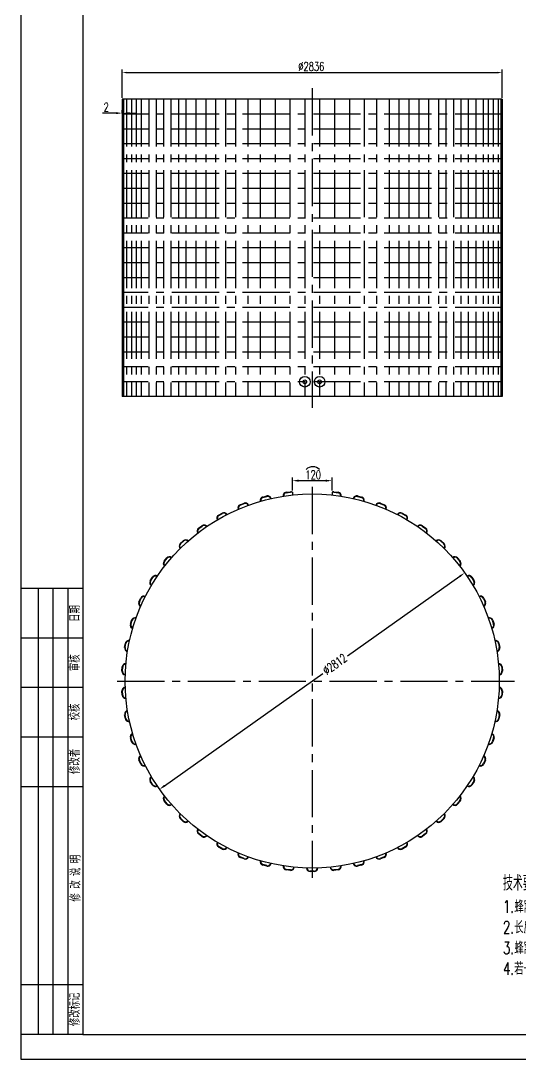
# Model space of a CAD drawing. Extents: x 946 to 3405, y -336 to 946.
# Drawn here: x 2810.7 to 3012.3, y -307.3 to 111.8 of the extents above; entities that cross this region are included whole.
import ezdxf

# ---------------------------------------------------------------- set-up
doc = ezdxf.new("R2010")
doc.units = 0
doc.header["$MEASUREMENT"] = 0
doc.linetypes.add('CENTER2', pattern=[28.575, 19.05, -3.175, 3.175, -3.175])
doc.layers.get('0').update_dxf_attribs({"linetype": 'CONTINUOUS'})
doc.layers.get('DEFPOINTS').update_dxf_attribs({"linetype": 'CONTINUOUS'})
for name, color, linetype in [('中心线', 1, 'CENTER2'), ('图层1', 4, 'CONTINUOUS'), ('标注线', 3, 'CONTINUOUS')]:
    doc.layers.add(name, color=color, linetype=linetype)
doc.styles.add('STYLE1', font='romans.shx', dxfattribs={"width": 0.7, "height": 3.5, "bigfont": 'hz129.shx'})
doc.dimstyles.new('ISO-25', dxfattribs={"dimtxt": 2.5, "dimasz": 2.5, "dimexe": 1.25, "dimexo": 0.625, "dimtad": 1, "dimdec": 0, "dimlfac": 4, "dimdsep": 46, "dimtxsty": 'STYLE1', "dimcen": 0, "dimclrd": 256, "dimclre": 256, "dimclrt": 256, "dimadec": 0, "dimazin": 0, "dimtfac": 1, "dimtdec": 0, "dimtmove": 0, "dimatfit": 3, "dimfxl": 1, "dimtolj": 1, "dimtzin": 0, "dimarcsym": 0})
doc.dimstyles.get("Standard").update_dxf_attribs({"dimtxt": 2.5, "dimasz": 2.5, "dimexe": 1.25, "dimexo": 0.625, "dimtad": 1, "dimdec": 0, "dimlfac": 4, "dimzin": 4, "dimdsep": 46, "dimtxsty": 'STYLE1', "dimcen": 0, "dimclrd": 256, "dimclre": 256, "dimclrt": 256, "dimadec": 0, "dimazin": 0, "dimtfac": 1, "dimtdec": 0, "dimtmove": 0, "dimatfit": 3, "dimfxl": 1, "dimtolj": 1, "dimtzin": 0, "dimarcsym": 0})

# ---------------------------------------------------------------- blocks, each defined once
blk = doc.blocks.new('*D222')
at = {"layer": 'DEFPOINTS', "color": 0}
for p in [(2851.6, 73.82), (2852.1, 74.51), (2852.1, 73.82)]:
    blk.add_point(p, dxfattribs=at)
at = {"layer": '标注线', "lineweight": -2}
for p, q in [((2851.6, 74.45), (2851.6, 75.76)), ((2852.1, 74.45), (2852.1, 75.76)), ((2849.1, 74.51), (2843.72, 74.51)), ((2852.1, 74.51), (2851.6, 74.51)), ((2854.6, 74.51), (2857.1, 74.51))]:
    blk.add_line(p, q, dxfattribs=at)
at = {"layer": '标注线'}
for points in [[(2849.1, 74.92), (2849.1, 74.09), (2851.6, 74.51)], [(2854.6, 74.92), (2854.6, 74.09), (2852.1, 74.51)]]:
    blk.add_solid(points, dxfattribs=at)
at = {"layer": '标注线', "insert": (2845.16, 76.88), "char_height": 3.5, "attachment_point": 5, "style": 'STYLE1'}
blk.add_mtext('\\A1;2', dxfattribs=at)
blk = doc.blocks.new('*D220')
at = {"layer": 'DEFPOINTS', "color": 0}
for p in [(2936.3, -73.83), (2920.31, -78.44), (2936.3, -78.44)]:
    blk.add_point(p, dxfattribs=at)
at = {"layer": '标注线', "lineweight": -2}
for p, q in [((2920.31, -77.82), (2920.31, -72.58)), ((2922.81, -73.83), (2933.8, -73.83)), ((2936.3, -77.82), (2936.3, -72.58))]:
    blk.add_line(p, q, dxfattribs=at)
at = {"layer": '标注线'}
for points in [[(2922.81, -73.41), (2922.81, -74.25), (2920.31, -73.83)], [(2933.8, -73.41), (2933.8, -74.25), (2936.3, -73.83)]]:
    blk.add_solid(points, dxfattribs=at)
at = {"layer": '标注线', "insert": (2928.7, -71.45), "char_height": 3.5, "attachment_point": 5, "style": 'STYLE1'}
blk.add_mtext('\\A1;120', dxfattribs=at)
blk = doc.blocks.new('*D244')
at = {"layer": 'DEFPOINTS', "color": 0}
for p in [(3005, 90.88), (2851.6, 80.09), (3005, 80.09)]:
    blk.add_point(p, dxfattribs=at)
at = {"layer": '标注线', "lineweight": -2}
for p, q in [((2851.6, 80.72), (2851.6, 92.13)), ((2853.6, 90.88), (3003, 90.88)), ((3005, 80.72), (3005, 92.13))]:
    blk.add_line(p, q, dxfattribs=at)
at = {"layer": '标注线'}
for points in [[(2853.6, 91.21), (2853.6, 90.55), (2851.6, 90.88)], [(3003, 91.21), (3003, 90.55), (3005, 90.88)]]:
    blk.add_solid(points, dxfattribs=at)
at = {"layer": '标注线', "insert": (2927.95, 93.33), "char_height": 3.5, "attachment_point": 5, "style": 'STYLE1'}
blk.add_mtext('\\A1;%%C2836', dxfattribs=at)
blk = doc.blocks.new('*D290')
at = {"layer": 'DEFPOINTS', "color": 0}
for p in [(2989.9, -111.04), (2866.71, -198.38)]:
    blk.add_point(p, dxfattribs=at)
at = {"layer": '标注线', "lineweight": -2}
for p, q in [((2987.86, -112.49), (2942.53, -144.63)), ((2868.75, -196.93), (2932.66, -151.63))]:
    blk.add_line(p, q, dxfattribs=at)
at = {"layer": '标注线'}
for points in [[(2987.61, -112.15), (2988.1, -112.83), (2989.9, -111.04)], [(2868.51, -196.59), (2868.99, -197.27), (2866.71, -198.38)]]:
    blk.add_solid(points, dxfattribs=at)
at = {"layer": '标注线', "insert": (2937.43, -147.9), "char_height": 3.5, "attachment_point": 5, "rotation": 35.3364, "style": 'STYLE1'}
blk.add_mtext('\\A1;%%C2812', dxfattribs=at)

msp = doc.modelspace()

# ---------------------------------------------------------------- linework, layer by layer
for p, q in [((2851.60436, 80.09489), (2851.60436, -39.90511)), ((3005.00436, 80.09489), (2851.60436, 80.09489)), ((2852.10436, 80.09489), (2852.10436, -39.90511)), ((3004.50436, 80.09489), (3004.50436, -39.90511)), ((3005.00436, 80.09489), (3005.00436, -39.90511)), ((3005.00436, -39.90511), (2851.60436, -39.90511)), ((2917.82043, -78.5239), (2919.51205, -78.3102)), ((2917.84549, -78.72232), (2919.53711, -78.50862)), ((2920.30943, -78.44488), (2920.30943, -79.63517)), ((2936.30436, -78.44238), (2936.30436, -79.63571)), ((2937.07161, -78.50862), (2938.76323, -78.72232)), ((2937.09668, -78.3102), (2938.7883, -78.5239)), ((2899.20292, -83.5247), (2900.78825, -82.89702)), ((2899.27654, -83.71065), (2900.86187, -83.08298)), ((2908.35436, -80.43864), (2910.00586, -80.01461)), ((2908.4041, -80.63236), (2910.0556, -80.20833)), ((2946.55313, -80.20833), (2948.20463, -80.63236)), ((2946.60286, -80.01461), (2948.25436, -80.43864)), ((2955.74685, -83.08298), (2957.33218, -83.71065)), ((2955.82047, -82.89702), (2957.40581, -83.5247)), ((2890.51042, -87.7334), (2892.00458, -86.91198)), ((2890.60677, -87.90866), (2892.10094, -87.08724)), ((2964.50779, -87.08724), (2966.00195, -87.90866)), ((2964.60414, -86.91198), (2966.0983, -87.7334)), ((2882.41396, -92.99837), (2883.79339, -91.99616)), ((2882.53152, -93.16017), (2883.91095, -92.15796)), ((2972.69778, -92.15796), (2974.0772, -93.16017)), ((2972.81533, -91.99616), (2974.19476, -92.99837)), ((2875.04122, -99.23658), (2876.28416, -98.06938)), ((2875.17813, -99.38238), (2876.42107, -98.21518)), ((2980.18765, -98.21518), (2981.43059, -99.38238)), ((2980.32456, -98.06938), (2981.5675, -99.23658)), ((2868.50847, -106.34965), (2869.59532, -105.03588)), ((2868.66257, -106.47714), (2869.74942, -105.16336)), ((2986.8593, -105.16336), (2987.94615, -106.47714)), ((2987.01341, -105.03588), (2988.10026, -106.34965)), ((2862.91873, -114.22541), (2863.83235, -112.78577)), ((2863.0876, -114.33257), (2864.00122, -112.89294)), ((2992.6075, -112.89294), (2993.52112, -114.33257)), ((2992.77637, -112.78577), (2993.68999, -114.22541)), ((2835.66931, -117.33938), (2810.66931, -117.33938)), ((2858.36017, -122.73964), (2859.08615, -121.19685)), ((2858.54114, -122.82479), (2859.26712, -121.282)), ((2997.34161, -121.282), (2998.06759, -122.82479)), ((2997.52257, -121.19685), (2998.24855, -122.73964)), ((2854.90467, -131.75807), (2855.43156, -130.13646)), ((2855.09488, -131.81987), (2855.62177, -130.19826)), ((3000.98695, -130.19826), (3001.51384, -131.81987)), ((3001.17716, -130.13646), (3001.70406, -131.75807)), ((2852.60672, -141.13848), (2852.92622, -139.46362)), ((2852.80318, -141.17596), (2853.12268, -139.50109)), ((3003.48605, -139.50109), (3003.80554, -141.17596)), ((3003.6825, -139.46362), (3004.002, -141.13848)), ((2851.50258, -150.73293), (2851.60964, -149.03123)), ((2851.70218, -150.74549), (2851.80924, -149.04379)), ((3004.79948, -149.04379), (3004.90654, -150.74549)), ((3004.99909, -149.03123), (3005.10615, -150.73293)), ((2851.60964, -160.39011), (2851.50258, -158.68841)), ((2851.80924, -160.37755), (2851.70218, -158.67585)), ((3004.90654, -158.67585), (3004.79948, -160.37755)), ((3005.10615, -158.68841), (3004.99909, -160.39011)), ((2852.92622, -169.95773), (2852.60672, -168.28286)), ((2853.12268, -169.92025), (2852.80318, -168.24539)), ((3003.80554, -168.24539), (3003.48605, -169.92025)), ((3004.002, -168.28286), (3003.6825, -169.95773)), ((2855.43156, -179.28489), (2854.90467, -177.66327)), ((2855.62177, -179.22308), (2855.09488, -177.60147)), ((3001.51384, -177.60147), (3000.98695, -179.22308)), ((3001.70406, -177.66327), (3001.17716, -179.28489)), ((2859.08615, -188.22449), (2858.36017, -186.6817)), ((2859.26712, -188.13934), (2858.54114, -186.59655)), ((2998.06759, -186.59655), (2997.34161, -188.13934)), ((2998.24855, -186.6817), (2997.52257, -188.22449)), ((2863.83235, -196.63557), (2862.91873, -195.19593)), ((2864.00122, -196.5284), (2863.0876, -195.08877)), ((2993.52112, -195.08877), (2992.6075, -196.5284)), ((2993.68999, -195.19593), (2992.77637, -196.63557)), ((2869.59532, -204.38546), (2868.50847, -203.07169)), ((2869.74942, -204.25798), (2868.66257, -202.9442)), ((2987.94615, -202.9442), (2986.8593, -204.25798)), ((2988.10026, -203.07169), (2987.01341, -204.38546)), ((2876.28416, -211.35196), (2875.04122, -210.18476)), ((2876.42107, -211.20616), (2875.17813, -210.03897)), ((2981.43059, -210.03897), (2980.18765, -211.20616)), ((2981.5675, -210.18476), (2980.32456, -211.35196)), ((2883.79339, -217.42518), (2882.41396, -216.42297)), ((2883.91095, -217.26338), (2882.53152, -216.26117)), ((2974.0772, -216.26117), (2972.69778, -217.26338)), ((2974.19476, -216.42297), (2972.81533, -217.42518)), ((2892.00458, -222.50937), (2890.51042, -221.68794)), ((2892.10094, -222.3341), (2890.60677, -221.51268)), ((2966.00195, -221.51268), (2964.50779, -222.3341)), ((2966.0983, -221.68794), (2964.60414, -222.50937)), ((2900.78825, -226.52432), (2899.20292, -225.89664)), ((2900.86187, -226.33837), (2899.27654, -225.71069)), ((2957.33218, -225.71069), (2955.74685, -226.33837)), ((2957.40581, -225.89664), (2955.82047, -226.52432)), ((2910.00586, -229.40673), (2908.35436, -228.9827)), ((2910.0556, -229.21302), (2908.4041, -228.78898)), ((2948.20463, -228.78898), (2946.55313, -229.21302)), ((2948.25436, -228.9827), (2946.60286, -229.40673)), ((2919.51205, -231.11114), (2917.82043, -230.89744)), ((2919.53711, -230.91272), (2917.84549, -230.69902)), ((2929.1569, -231.41067), (2927.45183, -231.41067)), ((2929.1569, -231.61067), (2927.45183, -231.61067)), ((2938.76323, -230.69902), (2937.07161, -230.91272)), ((2938.7883, -230.89744), (2937.09668, -231.11114)), ((2835.66931, -297.33938), (2810.66931, -297.33938))]:
    msp.add_line(p, q)
msp.add_lwpolyline([(2835.66931, -297.33938), (3394.66931, -297.33938), (3394.66931, 523.66062), (2835.66931, 523.66062)], close=True)
for centre, radius in [((2925.30436, -33.90511), 2.15), ((2925.30436, -33.90511), 0.75), ((2931.30436, -33.90511), 2.15), ((2931.30436, -33.90511), 0.75), ((2928.30436, -154.71067), 75.5)]:
    msp.add_circle(centre, radius)
for centre, radius, start, end in [((2917.99589, -79.91286), 1.4, 97.096395, 188.5751274), ((2917.99589, -79.91286), 1.2, 97.096395, 188.5320698), ((2919.68751, -79.69916), 1.4, 63.626015, 97.303605), ((2919.68751, -79.69916), 1.2, 58.7839559, 97.303605), ((2936.92121, -79.69916), 1.4, 82.696395, 116.1425504), ((2936.92121, -79.69916), 1.2, 82.696395, 120.9333283), ((2938.61283, -79.91286), 1.2, 351.4679302, 82.903605), ((2938.61283, -79.91286), 1.4, 351.4248726, 82.903605), ((2899.71829, -84.82638), 1.4, 111.496395, 202.9751274), ((2899.71829, -84.82638), 1.2, 111.496395, 202.9320698), ((2901.30362, -84.19871), 1.4, 20.2248726, 111.703605), ((2901.30362, -84.19871), 1.2, 20.2679302, 111.703605), ((2908.70253, -81.79466), 1.4, 104.296395, 195.7751274), ((2908.70253, -81.79466), 1.2, 104.296395, 195.7320698), ((2910.35402, -81.37063), 1.4, 13.0248726, 104.503605), ((2910.35402, -81.37063), 1.2, 13.0679302, 104.503605), ((2946.2547, -81.37063), 1.4, 75.496395, 166.9751274), ((2946.2547, -81.37063), 1.2, 75.496395, 166.9320698), ((2947.9062, -81.79466), 1.2, 344.2679302, 75.703605), ((2947.9062, -81.79466), 1.4, 344.2248726, 75.703605), ((2955.3051, -84.19871), 1.4, 68.296395, 159.7751274), ((2955.3051, -84.19871), 1.2, 68.296395, 159.7320698), ((2956.89043, -84.82638), 1.2, 337.0679302, 68.503605), ((2956.89043, -84.82638), 1.4, 337.0248726, 68.503605), ((2891.18488, -88.96023), 1.4, 118.696395, 210.1751274), ((2891.18488, -88.96023), 1.2, 118.696395, 210.1320698), ((2892.67904, -88.13881), 1.4, 27.4248726, 118.903605), ((2892.67904, -88.13881), 1.2, 27.4679302, 118.903605), ((2963.92968, -88.13881), 1.4, 61.096395, 152.5751274), ((2963.92968, -88.13881), 1.2, 61.096395, 152.5320698), ((2965.42384, -88.96023), 1.2, 329.8679302, 61.303605), ((2965.42384, -88.96023), 1.4, 329.8248726, 61.303605), ((2884.61629, -93.12878), 1.4, 34.6248726, 126.103605), ((2884.61629, -93.12878), 1.2, 34.6679302, 126.103605), ((2971.99243, -93.12878), 1.4, 53.896395, 145.3751274), ((2971.99243, -93.12878), 1.2, 53.896395, 145.3320698), ((2883.23686, -94.13099), 1.4, 125.896395, 217.3751274), ((2883.23686, -94.13099), 1.2, 125.896395, 217.3320698), ((2973.37186, -94.13099), 1.2, 322.6679302, 54.103605), ((2973.37186, -94.13099), 1.4, 322.6248726, 54.103605), ((2875.99959, -100.25714), 1.4, 133.096395, 224.5751274), ((2875.99959, -100.25714), 1.2, 133.096395, 224.5320698), ((2877.24253, -99.08994), 1.4, 41.8248726, 133.303605), ((2877.24253, -99.08994), 1.2, 41.8679302, 133.303605), ((2979.3662, -99.08994), 1.4, 46.696395, 138.1751274), ((2979.3662, -99.08994), 1.2, 46.696395, 138.1320698), ((2980.60914, -100.25714), 1.2, 315.4679302, 46.903605), ((2980.60914, -100.25714), 1.4, 315.4248726, 46.903605), ((2870.67404, -105.92827), 1.4, 49.0248726, 140.503605), ((2870.67404, -105.92827), 1.2, 49.0679302, 140.503605), ((2985.93469, -105.92827), 1.4, 39.496395, 130.9751274), ((2985.93469, -105.92827), 1.2, 39.496395, 130.9320698), ((2869.58719, -107.24205), 1.4, 140.296395, 231.7751274), ((2869.58719, -107.24205), 1.2, 140.296395, 231.7320698), ((2987.02154, -107.24205), 1.2, 308.2679302, 39.703605), ((2987.02154, -107.24205), 1.4, 308.2248726, 39.703605), ((2865.01441, -113.53593), 1.4, 56.2248726, 147.703605), ((2865.01441, -113.53593), 1.2, 56.2679302, 147.703605), ((2991.59431, -113.53593), 1.4, 32.296395, 123.7751274), ((2991.59431, -113.53593), 1.2, 32.296395, 123.7320698), ((2864.10079, -114.97557), 1.4, 147.496395, 238.9751274), ((2864.10079, -114.97557), 1.2, 147.496395, 238.9320698), ((2992.50793, -114.97557), 1.2, 301.0679302, 32.503605), ((2992.50793, -114.97557), 1.4, 301.0248726, 32.503605), ((2860.35291, -121.79294), 1.4, 63.4248726, 154.903605), ((2860.35291, -121.79294), 1.2, 63.4679302, 154.903605), ((2996.25581, -121.79294), 1.4, 25.096395, 116.5751274), ((2996.25581, -121.79294), 1.2, 25.096395, 116.5320698), ((2859.62693, -123.33573), 1.4, 154.696395, 246.1751274), ((2859.62693, -123.33573), 1.2, 154.696395, 246.1320698), ((2996.9818, -123.33573), 1.2, 293.8679302, 25.303605), ((2996.9818, -123.33573), 1.4, 293.8248726, 25.303605), ((2856.76304, -130.56908), 1.4, 70.6248726, 162.103605), ((2856.76304, -130.56908), 1.2, 70.6679302, 162.103605), ((2999.84568, -130.56908), 1.4, 17.896395, 109.3751274), ((2999.84568, -130.56908), 1.2, 17.896395, 109.3320698), ((2856.23615, -132.1907), 1.4, 161.896395, 253.3751274), ((2856.23615, -132.1907), 1.2, 161.896395, 253.3320698), ((3000.37258, -132.1907), 1.2, 286.6679302, 18.103605), ((3000.37258, -132.1907), 1.4, 286.6248726, 18.103605), ((2853.98193, -141.40081), 1.4, 169.096395, 260.5751274), ((2853.98193, -141.40081), 1.2, 169.096395, 260.5320698), ((2854.30142, -139.72595), 1.4, 77.8248726, 169.303605), ((2854.30142, -139.72595), 1.2, 77.8679302, 169.303605), ((3002.3073, -139.72595), 1.4, 10.696395, 102.1751274), ((3002.3073, -139.72595), 1.2, 10.696395, 102.1320698), ((3002.6268, -141.40081), 1.2, 279.4679302, 10.903605), ((3002.6268, -141.40081), 1.4, 279.4248726, 10.903605), ((2852.89981, -150.82084), 1.4, 176.296395, 267.7751274), ((2853.00687, -149.11914), 1.4, 85.0248726, 176.503605), ((2852.89981, -150.82084), 1.2, 176.296395, 267.7320698), ((2853.00687, -149.11914), 1.2, 85.0679302, 176.503605), ((3003.60185, -149.11914), 1.4, 3.496395, 94.9751274), ((3003.60185, -149.11914), 1.2, 3.496395, 94.9320698), ((3003.70891, -150.82084), 1.2, 272.2679302, 3.703605), ((3003.70891, -150.82084), 1.4, 272.2248726, 3.703605), ((2852.89981, -158.6005), 1.4, 92.2248726, 183.703605), ((2852.89981, -158.6005), 1.2, 92.2679302, 183.703605), ((3003.70891, -158.6005), 1.2, 356.296395, 87.7320698), ((3003.70891, -158.6005), 1.4, 356.296395, 87.7751274), ((2853.00687, -160.30221), 1.4, 183.496395, 274.9751274), ((2853.00687, -160.30221), 1.2, 183.496395, 274.9320698), ((3003.60185, -160.30221), 1.4, 265.0248726, 356.503605), ((3003.60185, -160.30221), 1.2, 265.0679302, 356.503605), ((2853.98193, -168.02053), 1.4, 99.4248726, 190.903605), ((2853.98193, -168.02053), 1.2, 99.4679302, 190.903605), ((3002.6268, -168.02053), 1.2, 349.096395, 80.5320698), ((3002.6268, -168.02053), 1.4, 349.096395, 80.5751274), ((2854.30142, -169.69539), 1.4, 190.696395, 282.1751274), ((2854.30142, -169.69539), 1.2, 190.696395, 282.1320698), ((3002.3073, -169.69539), 1.4, 257.8248726, 349.303605), ((3002.3073, -169.69539), 1.2, 257.8679302, 349.303605), ((2856.23615, -177.23065), 1.4, 106.6248726, 198.103605), ((3000.37258, -177.23065), 1.4, 341.896395, 73.3751274), ((2856.23615, -177.23065), 1.2, 106.6679302, 198.103605), ((2856.76304, -178.85226), 1.4, 197.896395, 289.3751274), ((2856.76304, -178.85226), 1.2, 197.896395, 289.3320698), ((2999.84568, -178.85226), 1.4, 250.6248726, 342.103605), ((2999.84568, -178.85226), 1.2, 250.6679302, 342.103605), ((3000.37258, -177.23065), 1.2, 341.896395, 73.3320698), ((2859.62693, -186.08561), 1.4, 113.8248726, 205.303605), ((2859.62693, -186.08561), 1.2, 113.8679302, 205.303605), ((2860.35291, -187.6284), 1.4, 205.096395, 296.5751274), ((2860.35291, -187.6284), 1.2, 205.096395, 296.5320698), ((2996.25581, -187.6284), 1.4, 243.4248726, 334.903605), ((2996.25581, -187.6284), 1.2, 243.4679302, 334.903605), ((2996.9818, -186.08561), 1.2, 334.696395, 66.1320698), ((2996.9818, -186.08561), 1.4, 334.696395, 66.1751274), ((2864.10079, -194.44578), 1.4, 121.0248726, 212.503605), ((2864.10079, -194.44578), 1.2, 121.0679302, 212.503605), ((2865.01441, -195.88541), 1.4, 212.296395, 303.7751274), ((2865.01441, -195.88541), 1.2, 212.296395, 303.7320698), ((2991.59431, -195.88541), 1.4, 236.2248726, 327.703605), ((2991.59431, -195.88541), 1.2, 236.2679302, 327.703605), ((2992.50793, -194.44578), 1.2, 327.496395, 58.9320698), ((2992.50793, -194.44578), 1.4, 327.496395, 58.9751274), ((2869.58719, -202.17929), 1.4, 128.2248726, 219.703605), ((2987.02154, -202.17929), 1.4, 320.296395, 51.7751274), ((2869.58719, -202.17929), 1.2, 128.2679302, 219.703605), ((2870.67404, -203.49307), 1.4, 219.496395, 310.9751274), ((2870.67404, -203.49307), 1.2, 219.496395, 310.9320698), ((2985.93469, -203.49307), 1.4, 229.0248726, 320.503605), ((2985.93469, -203.49307), 1.2, 229.0679302, 320.503605), ((2987.02154, -202.17929), 1.2, 320.296395, 51.7320698), ((2875.99959, -209.1642), 1.4, 135.4248726, 226.903605), ((2875.99959, -209.1642), 1.2, 135.4679302, 226.903605), ((2980.60914, -209.1642), 1.2, 313.096395, 44.5320698), ((2980.60914, -209.1642), 1.4, 313.096395, 44.5751274), ((2877.24253, -210.3314), 1.4, 226.696395, 318.1751274), ((2877.24253, -210.3314), 1.2, 226.696395, 318.1320698), ((2979.3662, -210.3314), 1.4, 221.8248726, 313.303605), ((2979.3662, -210.3314), 1.2, 221.8679302, 313.303605), ((2883.23686, -215.29035), 1.4, 142.6248726, 234.103605), ((2883.23686, -215.29035), 1.2, 142.6679302, 234.103605), ((2884.61629, -216.29256), 1.4, 233.896395, 325.3751274), ((2884.61629, -216.29256), 1.2, 233.896395, 325.3320698), ((2971.99243, -216.29256), 1.4, 214.6248726, 306.103605), ((2971.99243, -216.29256), 1.2, 214.6679302, 306.103605), ((2973.37186, -215.29035), 1.2, 305.896395, 37.3320698), ((2973.37186, -215.29035), 1.4, 305.896395, 37.3751274), ((2891.18488, -220.46111), 1.4, 149.8248726, 241.303605), ((2891.18488, -220.46111), 1.2, 149.8679302, 241.303605), ((2892.67904, -221.28254), 1.4, 241.096395, 332.5751274), ((2892.67904, -221.28254), 1.2, 241.096395, 332.5320698), ((2963.92968, -221.28254), 1.4, 207.4248726, 298.903605), ((2963.92968, -221.28254), 1.2, 207.4679302, 298.903605), ((2965.42384, -220.46111), 1.2, 298.696395, 30.1320698), ((2965.42384, -220.46111), 1.4, 298.696395, 30.1751274), ((2899.71829, -224.59496), 1.4, 157.0248726, 248.503605), ((2899.71829, -224.59496), 1.2, 157.0679302, 248.503605), ((2901.30362, -225.22263), 1.4, 248.296395, 339.7751274), ((2901.30362, -225.22263), 1.2, 248.296395, 339.7320698), ((2955.3051, -225.22263), 1.4, 200.2248726, 291.703605), ((2955.3051, -225.22263), 1.2, 200.2679302, 291.703605), ((2956.89043, -224.59496), 1.2, 291.496395, 22.9320698), ((2956.89043, -224.59496), 1.4, 291.496395, 22.9751274), ((2908.70253, -227.62668), 1.4, 164.2248726, 255.703605), ((2908.70253, -227.62668), 1.2, 164.2679302, 255.703605), ((2910.35402, -228.05072), 1.4, 255.496395, 346.9751274), ((2910.35402, -228.05072), 1.2, 255.496395, 346.9320698), ((2917.99589, -229.50848), 1.4, 171.4248726, 262.903605), ((2917.99589, -229.50848), 1.2, 171.4679302, 262.903605), ((2919.68751, -229.72218), 1.4, 262.696395, 354.1751274), ((2919.68751, -229.72218), 1.2, 262.696395, 354.1320698), ((2927.45183, -230.21067), 1.4, 178.6248726, 270.103605), ((2927.45183, -230.21067), 1.2, 178.6679302, 270.103605), ((2929.1569, -230.21067), 1.4, 269.896395, 1.3751274), ((2929.1569, -230.21067), 1.2, 269.896395, 1.3320698), ((2936.92121, -229.72218), 1.4, 185.8248726, 277.303605), ((2936.92121, -229.72218), 1.2, 185.8679302, 277.303605), ((2938.61283, -229.50848), 1.2, 277.096395, 8.5320698), ((2938.61283, -229.50848), 1.4, 277.096395, 8.5751274), ((2946.2547, -228.05072), 1.4, 193.0248726, 284.503605), ((2946.2547, -228.05072), 1.2, 193.0679302, 284.503605), ((2947.9062, -227.62668), 1.2, 284.296395, 15.7320698), ((2947.9062, -227.62668), 1.4, 284.296395, 15.7751274)]:
    msp.add_arc(centre, radius, start, end)
at = {"layer": '中心线'}
for p, q in [((2928.30436, 84.57173), (2928.30436, -44.38152)), ((2853.30436, 80.09489), (2853.30436, -39.90511)), ((2855.30436, 80.09489), (2855.30436, -39.90511)), ((2857.30436, 80.09489), (2857.30436, -39.90511)), ((2859.30436, 80.09489), (2859.30436, -39.90511)), ((2862.30436, 80.09489), (2862.30436, -39.90511)), ((2865.30436, 80.09489), (2865.30436, -39.90511)), ((2868.30436, 80.09489), (2868.30436, -39.90511)), ((2871.30436, 80.09489), (2871.30436, -39.90511)), ((2874.30436, 80.09489), (2874.30436, -39.90511)), ((2877.30436, 80.09489), (2877.30436, -39.90511)), ((2881.30436, 80.09489), (2881.30436, -39.90511)), ((2885.30436, 80.09489), (2885.30436, -39.90511)), ((2889.30436, 80.09489), (2889.30436, -39.90511)), ((2893.30436, 80.09489), (2893.30436, -39.90511)), ((2897.30436, 80.09489), (2897.30436, -39.90511)), ((2902.30436, 80.09489), (2902.30436, -39.90511)), ((2907.30436, 80.09489), (2907.30436, -39.90511)), ((2913.30436, 80.09489), (2913.30436, -39.90511)), ((2919.30436, 80.09489), (2919.30436, -39.90511)), ((2925.30436, 80.09489), (2925.30436, -39.90511)), ((2931.30436, 80.09489), (2931.30436, -39.90511)), ((2937.30436, 80.09489), (2937.30436, -39.90511)), ((2943.30436, 80.09489), (2943.30436, -39.90511)), ((2949.30436, 80.09489), (2949.30436, -39.90511)), ((2954.30436, 80.09489), (2954.30436, -39.90511)), ((2959.30436, 80.09489), (2959.30436, -39.90511)), ((2963.30436, 80.09489), (2963.30436, -39.90511)), ((2967.30436, 80.09489), (2967.30436, -39.90511)), ((2971.30436, 80.09489), (2971.30436, -39.90511)), ((2975.30436, 80.09489), (2975.30436, -39.90511)), ((2979.30436, 80.09489), (2979.30436, -39.90511)), ((2982.30436, 80.09489), (2982.30436, -39.90511)), ((2985.30436, 80.09489), (2985.30436, -39.90511)), ((2988.30436, 80.09489), (2988.30436, -39.90511)), ((2991.30436, 80.09489), (2991.30436, -39.90511)), ((2994.30436, 80.09489), (2994.30436, -39.90511)), ((2997.30436, 80.09489), (2997.30436, -39.90511)), ((2999.30436, 80.09489), (2999.30436, -39.90511)), ((3001.30436, 80.09489), (3001.30436, -39.90511)), ((3003.30436, 80.09489), (3003.30436, -39.90511)), ((3005.00436, 74.09489), (2851.60436, 74.09489)), ((3005.00436, 68.09489), (2851.60436, 68.09489)), ((3005.00436, 62.09489), (2851.60436, 62.09489)), ((3005.00436, 56.09489), (2851.60436, 56.09489)), ((3005.00436, 50.09489), (2851.60436, 50.09489)), ((3005.00436, 44.09489), (2851.60436, 44.09489)), ((3005.00436, 38.09489), (2851.60436, 38.09489)), ((3005.00436, 32.09489), (2851.60436, 32.09489)), ((3005.00436, 26.09489), (2851.60436, 26.09489)), ((3005.00436, 20.09489), (2851.60436, 20.09489)), ((3005.00436, 14.09489), (2851.60436, 14.09489)), ((3005.00436, 8.09489), (2851.60436, 8.09489)), ((3005.00436, 2.09489), (2851.60436, 2.09489)), ((3005.00436, -3.90511), (2851.60436, -3.90511)), ((3005.00436, -9.90511), (2851.60436, -9.90511)), ((3005.00436, -15.90511), (2851.60436, -15.90511)), ((3005.00436, -21.90511), (2851.60436, -21.90511)), ((3005.00436, -27.90511), (2851.60436, -27.90511)), ((3005.00436, -33.90511), (2851.60436, -33.90511)), ((2928.30436, -76.32304), (2928.30436, -234.1663)), ((2849.57785, -154.71067), (3009.95519, -154.71067))]:
    msp.add_line(p, q, dxfattribs=at)
at = {"layer": '图层1'}
for p, q in [((2817.66931, -117.33938), (2817.66931, -297.33938)), ((2823.66931, -117.33938), (2823.66931, -297.33938)), ((2829.66931, -117.33938), (2829.66931, -297.33938)), ((2835.66931, -137.33938), (2810.66931, -137.33938)), ((2835.66931, -157.33938), (2810.66931, -157.33938)), ((2835.66931, -177.33938), (2810.66931, -177.33938)), ((2835.66931, -197.33938), (2810.66931, -197.33938)), ((2835.66931, -277.33938), (2810.66931, -277.33938))]:
    msp.add_line(p, q, dxfattribs=at)
msp.add_lwpolyline([(2810.66931, -307.33938), (3404.66931, -307.33938), (3404.66931, 533.66062), (2810.66931, 533.66062)], close=True, dxfattribs=at)
at = {"layer": '标注线'}
msp.add_arc((2928.53844, -71.89895), 3.69006, 42.8742508, 136.0756118, dxfattribs=at)

# ---------------------------------------------------------------- texts
at = {"layer": '标注线', "style": 'STYLE1', "width": 0.65}
for s, p in [('日期', (2834.50723, -130.81061)), ('审核', (2834.50723, -150.71644)), ('校核', (2834.50723, -170.57148)), ('修改者', (2834.50723, -192.22694)), ('修 改 说 明', (2834.78838, -243.70963)), ('修改标记', (2834.50723, -293.97247))]:
    msp.add_text(s, height=4, rotation=90, dxfattribs=at).set_placement(p)
at = {"layer": '标注线', "insert": (3005.31568, -233.25054), "char_height": 6, "width": 340.7036, "attachment_point": 1, "style": 'STYLE1'}
msp.add_mtext('技术要求\\P{\\H0.8333x;1.蜂窝%%C10孔底部冲压成型后须在同一平面上.冲压成型后整块蜂窝板应是平整无翘曲的.\\P2.长度和宽度均无余量.\\P3.蜂窝板卷圆时不应破坏蜂窝形状,所有%%C10孔底部均能贴紧筒体.\\P4.若一块蜂窝板不够长,需拼接时,要增加槽钢过渡拼接.}', dxfattribs=at)

# ---------------------------------------------------------------- dimensions: what is measured, and where the dimension line sits
at = {"layer": '标注线'}
for base, p1, p2, text, override, picture, middle in [((3005.00436, 90.87946), (2851.60436, 80.09489), (3005.00436, 80.09489), '%%C2836', {"dimtxt": 3.5, "dimasz": 2, "dimgap": 0.7, "dimlfac": 2, "dimlunit": 2, "dimtxsty": 'STYLE1', "dimclrd": 256, "dimclre": 256, "dimclrt": 256}, '*D244', (2927.949, 90.87946)), ((2852.10436, 74.50679), (2851.60436, 73.82488), (2852.10436, 73.82488), '2', {"dimtp": 0.021, "dimtm": 0.021}, '*D222', (2845.1627, 74.50679)), ((2936.30436, -73.82995), (2920.30943, -78.44488), (2936.30436, -78.44238), '120', {"dimtp": 0.021, "dimtm": 0.021}, '*D220', (2928.70084, -73.82995))]:
    dim = msp.add_linear_dim(base=base, p1=p1, p2=p2, text=text, dimstyle='ISO-25', override=override, dxfattribs=at)
    dim.commit()
    dim.dimension.update_dxf_attribs({"geometry": picture, "text_midpoint": middle, "dimtype": 160})
dim = msp.add_diameter_dim_2p(p1=(2866.71369, -198.37804), p2=(2989.89503, -111.0433), text='%%C2812', dimstyle='Standard', override={"dimzin": 12, "dimtmove": 2}, dxfattribs=at)
dim.commit()
dim.dimension.update_dxf_attribs({"geometry": '*D290', "text_midpoint": (2937.43337, -147.90341), "dimtype": 163})

doc.saveas('drawing.dxf')
